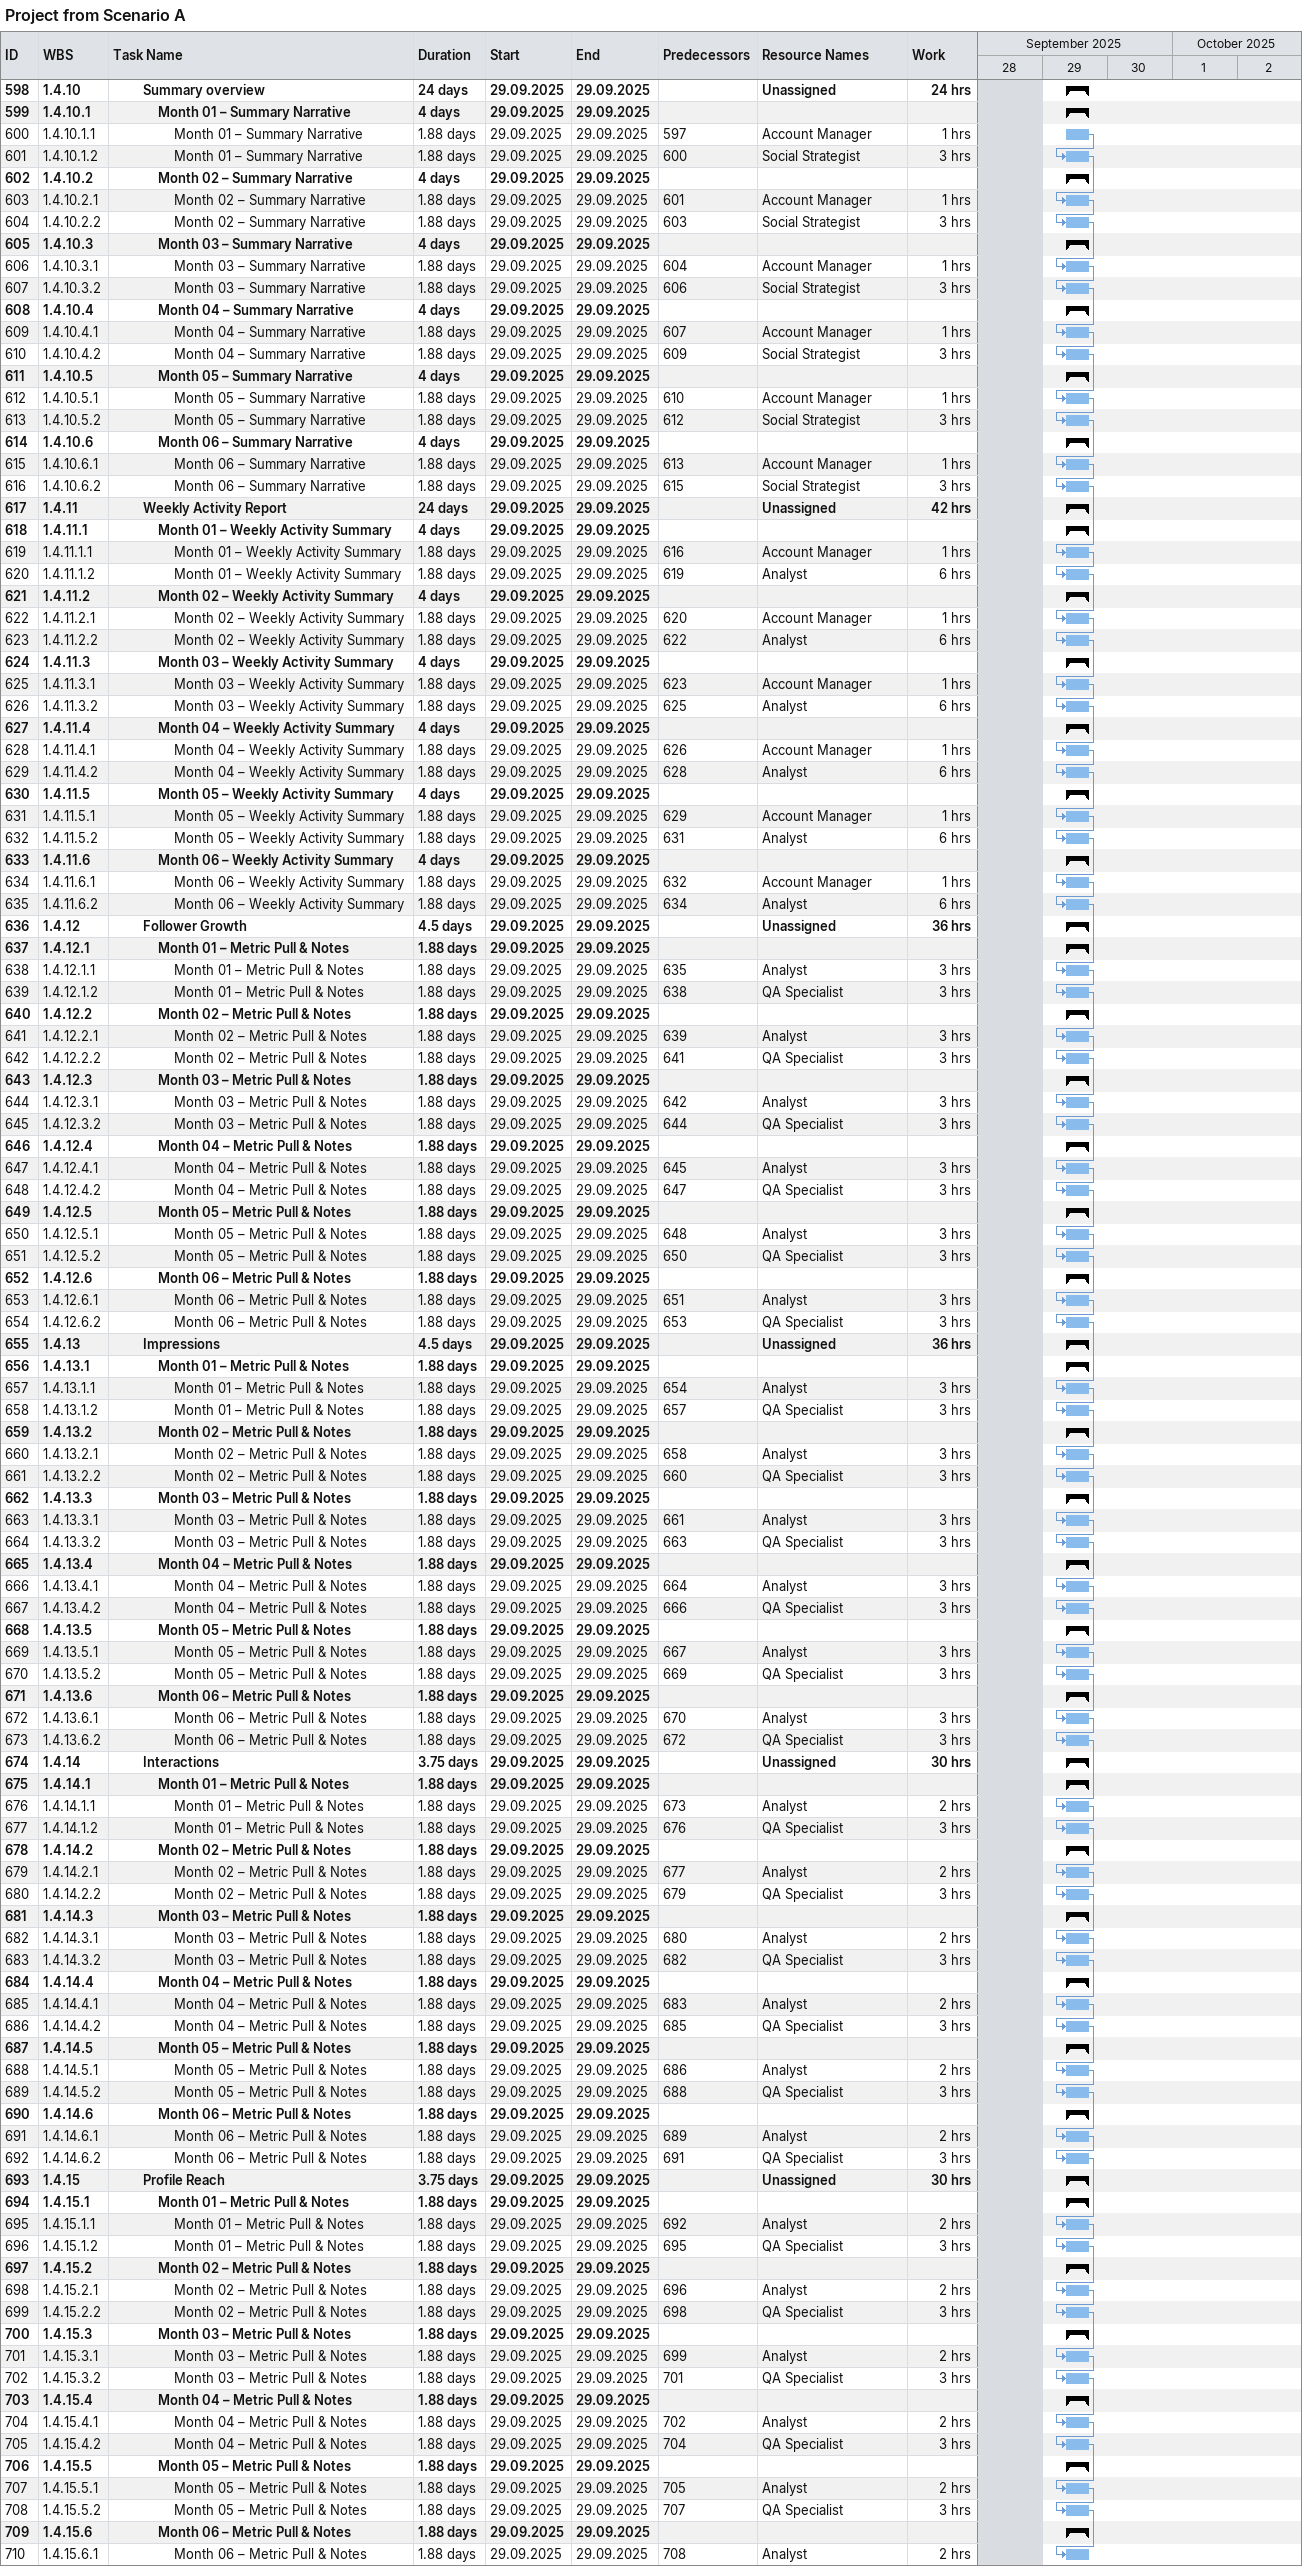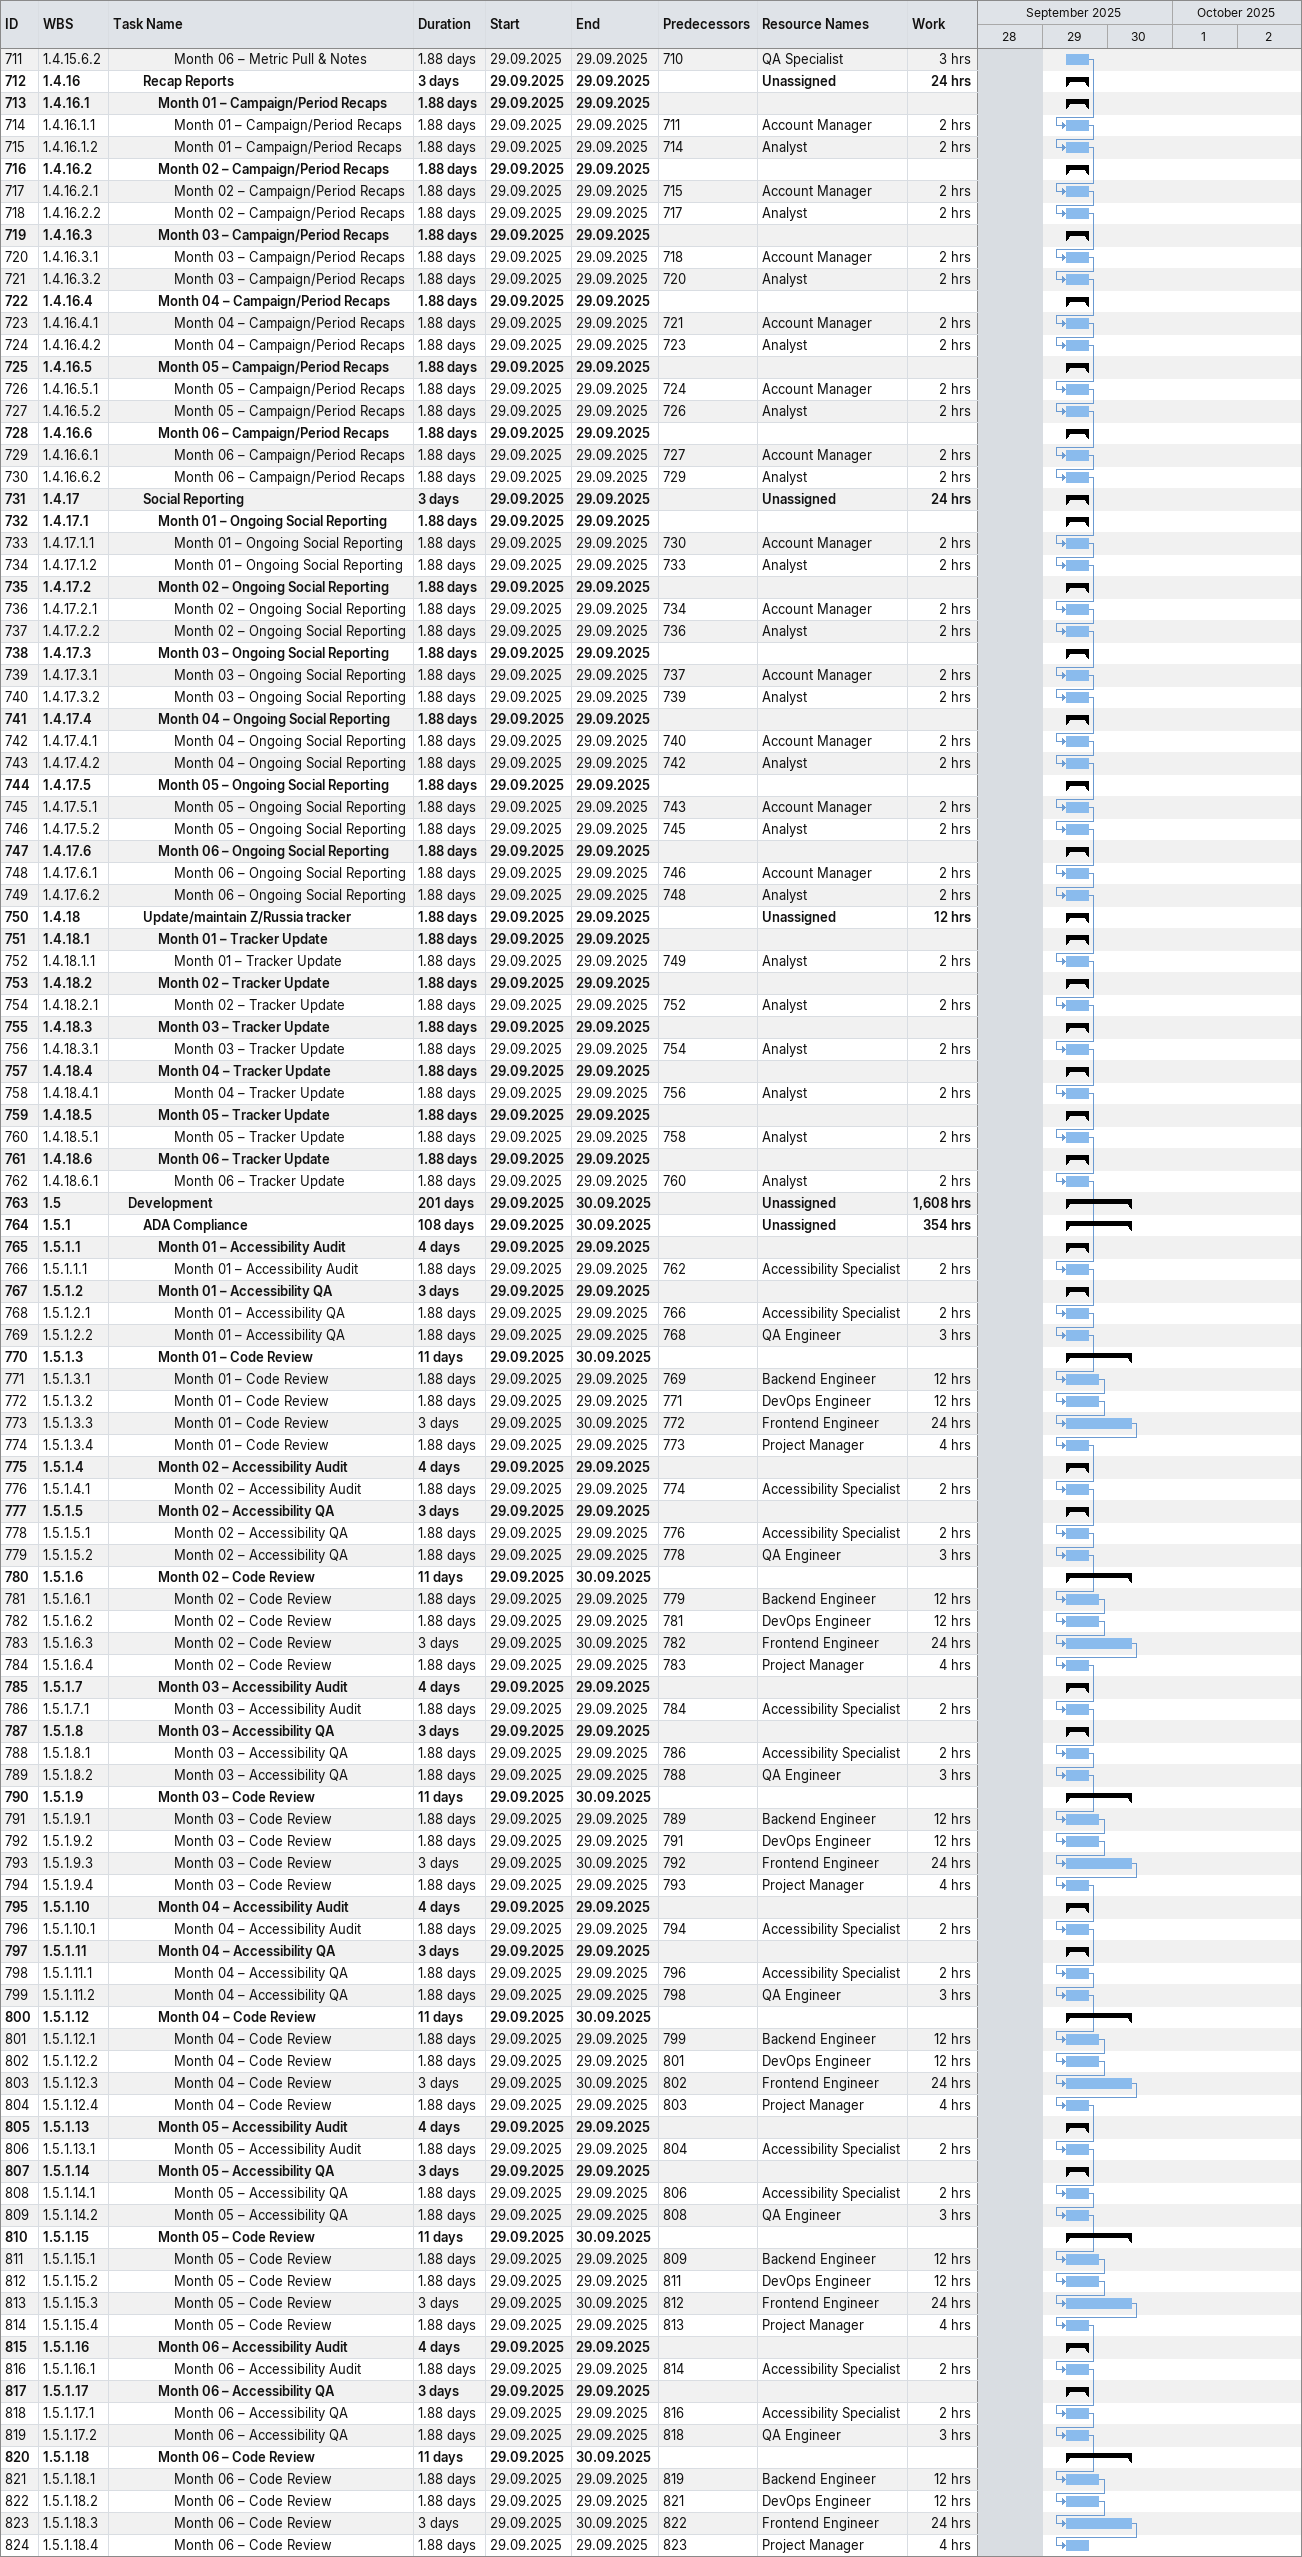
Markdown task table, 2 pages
Project from Scenario A

| ID | WBS | Task | Duration | Start | Finish | Predecessors | Resources | Work (h) |
|---|---|---|---|---|---|---|---|---|
| 598 | 1.4.10 | **Summary overview** | 24d | 2025-09-29 | 2025-09-29 |  | Unassigned | 24 |
| 599 | 1.4.10.1 | **Month 01 – Summary Narrative** | 4d | 2025-09-29 | 2025-09-29 |  |  |  |
| 600 | 1.4.10.1.1 | Month 01 – Summary Narrative | 1.88d | 2025-09-29 | 2025-09-29 | 597 | Account Manager | 1 |
| 601 | 1.4.10.1.2 | Month 01 – Summary Narrative | 1.88d | 2025-09-29 | 2025-09-29 | 600 | Social Strategist | 3 |
| 602 | 1.4.10.2 | **Month 02 – Summary Narrative** | 4d | 2025-09-29 | 2025-09-29 |  |  |  |
| 603 | 1.4.10.2.1 | Month 02 – Summary Narrative | 1.88d | 2025-09-29 | 2025-09-29 | 601 | Account Manager | 1 |
| 604 | 1.4.10.2.2 | Month 02 – Summary Narrative | 1.88d | 2025-09-29 | 2025-09-29 | 603 | Social Strategist | 3 |
| 605 | 1.4.10.3 | **Month 03 – Summary Narrative** | 4d | 2025-09-29 | 2025-09-29 |  |  |  |
| 606 | 1.4.10.3.1 | Month 03 – Summary Narrative | 1.88d | 2025-09-29 | 2025-09-29 | 604 | Account Manager | 1 |
| 607 | 1.4.10.3.2 | Month 03 – Summary Narrative | 1.88d | 2025-09-29 | 2025-09-29 | 606 | Social Strategist | 3 |
| 608 | 1.4.10.4 | **Month 04 – Summary Narrative** | 4d | 2025-09-29 | 2025-09-29 |  |  |  |
| 609 | 1.4.10.4.1 | Month 04 – Summary Narrative | 1.88d | 2025-09-29 | 2025-09-29 | 607 | Account Manager | 1 |
| 610 | 1.4.10.4.2 | Month 04 – Summary Narrative | 1.88d | 2025-09-29 | 2025-09-29 | 609 | Social Strategist | 3 |
| 611 | 1.4.10.5 | **Month 05 – Summary Narrative** | 4d | 2025-09-29 | 2025-09-29 |  |  |  |
| 612 | 1.4.10.5.1 | Month 05 – Summary Narrative | 1.88d | 2025-09-29 | 2025-09-29 | 610 | Account Manager | 1 |
| 613 | 1.4.10.5.2 | Month 05 – Summary Narrative | 1.88d | 2025-09-29 | 2025-09-29 | 612 | Social Strategist | 3 |
| 614 | 1.4.10.6 | **Month 06 – Summary Narrative** | 4d | 2025-09-29 | 2025-09-29 |  |  |  |
| 615 | 1.4.10.6.1 | Month 06 – Summary Narrative | 1.88d | 2025-09-29 | 2025-09-29 | 613 | Account Manager | 1 |
| 616 | 1.4.10.6.2 | Month 06 – Summary Narrative | 1.88d | 2025-09-29 | 2025-09-29 | 615 | Social Strategist | 3 |
| 617 | 1.4.11 | **Weekly Activity Report** | 24d | 2025-09-29 | 2025-09-29 |  | Unassigned | 42 |
| 618 | 1.4.11.1 | **Month 01 – Weekly Activity Summary** | 4d | 2025-09-29 | 2025-09-29 |  |  |  |
| 619 | 1.4.11.1.1 | Month 01 – Weekly Activity Summary | 1.88d | 2025-09-29 | 2025-09-29 | 616 | Account Manager | 1 |
| 620 | 1.4.11.1.2 | Month 01 – Weekly Activity Summary | 1.88d | 2025-09-29 | 2025-09-29 | 619 | Analyst | 6 |
| 621 | 1.4.11.2 | **Month 02 – Weekly Activity Summary** | 4d | 2025-09-29 | 2025-09-29 |  |  |  |
| 622 | 1.4.11.2.1 | Month 02 – Weekly Activity Summary | 1.88d | 2025-09-29 | 2025-09-29 | 620 | Account Manager | 1 |
| 623 | 1.4.11.2.2 | Month 02 – Weekly Activity Summary | 1.88d | 2025-09-29 | 2025-09-29 | 622 | Analyst | 6 |
| 624 | 1.4.11.3 | **Month 03 – Weekly Activity Summary** | 4d | 2025-09-29 | 2025-09-29 |  |  |  |
| 625 | 1.4.11.3.1 | Month 03 – Weekly Activity Summary | 1.88d | 2025-09-29 | 2025-09-29 | 623 | Account Manager | 1 |
| 626 | 1.4.11.3.2 | Month 03 – Weekly Activity Summary | 1.88d | 2025-09-29 | 2025-09-29 | 625 | Analyst | 6 |
| 627 | 1.4.11.4 | **Month 04 – Weekly Activity Summary** | 4d | 2025-09-29 | 2025-09-29 |  |  |  |
| 628 | 1.4.11.4.1 | Month 04 – Weekly Activity Summary | 1.88d | 2025-09-29 | 2025-09-29 | 626 | Account Manager | 1 |
| 629 | 1.4.11.4.2 | Month 04 – Weekly Activity Summary | 1.88d | 2025-09-29 | 2025-09-29 | 628 | Analyst | 6 |
| 630 | 1.4.11.5 | **Month 05 – Weekly Activity Summary** | 4d | 2025-09-29 | 2025-09-29 |  |  |  |
| 631 | 1.4.11.5.1 | Month 05 – Weekly Activity Summary | 1.88d | 2025-09-29 | 2025-09-29 | 629 | Account Manager | 1 |
| 632 | 1.4.11.5.2 | Month 05 – Weekly Activity Summary | 1.88d | 2025-09-29 | 2025-09-29 | 631 | Analyst | 6 |
| 633 | 1.4.11.6 | **Month 06 – Weekly Activity Summary** | 4d | 2025-09-29 | 2025-09-29 |  |  |  |
| 634 | 1.4.11.6.1 | Month 06 – Weekly Activity Summary | 1.88d | 2025-09-29 | 2025-09-29 | 632 | Account Manager | 1 |
| 635 | 1.4.11.6.2 | Month 06 – Weekly Activity Summary | 1.88d | 2025-09-29 | 2025-09-29 | 634 | Analyst | 6 |
| 636 | 1.4.12 | **Follower Growth** | 4.5d | 2025-09-29 | 2025-09-29 |  | Unassigned | 36 |
| 637 | 1.4.12.1 | **Month 01 – Metric Pull & Notes** | 1.88d | 2025-09-29 | 2025-09-29 |  |  |  |
| 638 | 1.4.12.1.1 | Month 01 – Metric Pull & Notes | 1.88d | 2025-09-29 | 2025-09-29 | 635 | Analyst | 3 |
| 639 | 1.4.12.1.2 | Month 01 – Metric Pull & Notes | 1.88d | 2025-09-29 | 2025-09-29 | 638 | QA Specialist | 3 |
| 640 | 1.4.12.2 | **Month 02 – Metric Pull & Notes** | 1.88d | 2025-09-29 | 2025-09-29 |  |  |  |
| 641 | 1.4.12.2.1 | Month 02 – Metric Pull & Notes | 1.88d | 2025-09-29 | 2025-09-29 | 639 | Analyst | 3 |
| 642 | 1.4.12.2.2 | Month 02 – Metric Pull & Notes | 1.88d | 2025-09-29 | 2025-09-29 | 641 | QA Specialist | 3 |
| 643 | 1.4.12.3 | **Month 03 – Metric Pull & Notes** | 1.88d | 2025-09-29 | 2025-09-29 |  |  |  |
| 644 | 1.4.12.3.1 | Month 03 – Metric Pull & Notes | 1.88d | 2025-09-29 | 2025-09-29 | 642 | Analyst | 3 |
| 645 | 1.4.12.3.2 | Month 03 – Metric Pull & Notes | 1.88d | 2025-09-29 | 2025-09-29 | 644 | QA Specialist | 3 |
| 646 | 1.4.12.4 | **Month 04 – Metric Pull & Notes** | 1.88d | 2025-09-29 | 2025-09-29 |  |  |  |
| 647 | 1.4.12.4.1 | Month 04 – Metric Pull & Notes | 1.88d | 2025-09-29 | 2025-09-29 | 645 | Analyst | 3 |
| 648 | 1.4.12.4.2 | Month 04 – Metric Pull & Notes | 1.88d | 2025-09-29 | 2025-09-29 | 647 | QA Specialist | 3 |
| 649 | 1.4.12.5 | **Month 05 – Metric Pull & Notes** | 1.88d | 2025-09-29 | 2025-09-29 |  |  |  |
| 650 | 1.4.12.5.1 | Month 05 – Metric Pull & Notes | 1.88d | 2025-09-29 | 2025-09-29 | 648 | Analyst | 3 |
| 651 | 1.4.12.5.2 | Month 05 – Metric Pull & Notes | 1.88d | 2025-09-29 | 2025-09-29 | 650 | QA Specialist | 3 |
| 652 | 1.4.12.6 | **Month 06 – Metric Pull & Notes** | 1.88d | 2025-09-29 | 2025-09-29 |  |  |  |
| 653 | 1.4.12.6.1 | Month 06 – Metric Pull & Notes | 1.88d | 2025-09-29 | 2025-09-29 | 651 | Analyst | 3 |
| 654 | 1.4.12.6.2 | Month 06 – Metric Pull & Notes | 1.88d | 2025-09-29 | 2025-09-29 | 653 | QA Specialist | 3 |
| 655 | 1.4.13 | **Impressions** | 4.5d | 2025-09-29 | 2025-09-29 |  | Unassigned | 36 |
| 656 | 1.4.13.1 | **Month 01 – Metric Pull & Notes** | 1.88d | 2025-09-29 | 2025-09-29 |  |  |  |
| 657 | 1.4.13.1.1 | Month 01 – Metric Pull & Notes | 1.88d | 2025-09-29 | 2025-09-29 | 654 | Analyst | 3 |
| 658 | 1.4.13.1.2 | Month 01 – Metric Pull & Notes | 1.88d | 2025-09-29 | 2025-09-29 | 657 | QA Specialist | 3 |
| 659 | 1.4.13.2 | **Month 02 – Metric Pull & Notes** | 1.88d | 2025-09-29 | 2025-09-29 |  |  |  |
| 660 | 1.4.13.2.1 | Month 02 – Metric Pull & Notes | 1.88d | 2025-09-29 | 2025-09-29 | 658 | Analyst | 3 |
| 661 | 1.4.13.2.2 | Month 02 – Metric Pull & Notes | 1.88d | 2025-09-29 | 2025-09-29 | 660 | QA Specialist | 3 |
| 662 | 1.4.13.3 | **Month 03 – Metric Pull & Notes** | 1.88d | 2025-09-29 | 2025-09-29 |  |  |  |
| 663 | 1.4.13.3.1 | Month 03 – Metric Pull & Notes | 1.88d | 2025-09-29 | 2025-09-29 | 661 | Analyst | 3 |
| 664 | 1.4.13.3.2 | Month 03 – Metric Pull & Notes | 1.88d | 2025-09-29 | 2025-09-29 | 663 | QA Specialist | 3 |
| 665 | 1.4.13.4 | **Month 04 – Metric Pull & Notes** | 1.88d | 2025-09-29 | 2025-09-29 |  |  |  |
| 666 | 1.4.13.4.1 | Month 04 – Metric Pull & Notes | 1.88d | 2025-09-29 | 2025-09-29 | 664 | Analyst | 3 |
| 667 | 1.4.13.4.2 | Month 04 – Metric Pull & Notes | 1.88d | 2025-09-29 | 2025-09-29 | 666 | QA Specialist | 3 |
| 668 | 1.4.13.5 | **Month 05 – Metric Pull & Notes** | 1.88d | 2025-09-29 | 2025-09-29 |  |  |  |
| 669 | 1.4.13.5.1 | Month 05 – Metric Pull & Notes | 1.88d | 2025-09-29 | 2025-09-29 | 667 | Analyst | 3 |
| 670 | 1.4.13.5.2 | Month 05 – Metric Pull & Notes | 1.88d | 2025-09-29 | 2025-09-29 | 669 | QA Specialist | 3 |
| 671 | 1.4.13.6 | **Month 06 – Metric Pull & Notes** | 1.88d | 2025-09-29 | 2025-09-29 |  |  |  |
| 672 | 1.4.13.6.1 | Month 06 – Metric Pull & Notes | 1.88d | 2025-09-29 | 2025-09-29 | 670 | Analyst | 3 |
| 673 | 1.4.13.6.2 | Month 06 – Metric Pull & Notes | 1.88d | 2025-09-29 | 2025-09-29 | 672 | QA Specialist | 3 |
| 674 | 1.4.14 | **Interactions** | 3.75d | 2025-09-29 | 2025-09-29 |  | Unassigned | 30 |
| 675 | 1.4.14.1 | **Month 01 – Metric Pull & Notes** | 1.88d | 2025-09-29 | 2025-09-29 |  |  |  |
| 676 | 1.4.14.1.1 | Month 01 – Metric Pull & Notes | 1.88d | 2025-09-29 | 2025-09-29 | 673 | Analyst | 2 |
| 677 | 1.4.14.1.2 | Month 01 – Metric Pull & Notes | 1.88d | 2025-09-29 | 2025-09-29 | 676 | QA Specialist | 3 |
| 678 | 1.4.14.2 | **Month 02 – Metric Pull & Notes** | 1.88d | 2025-09-29 | 2025-09-29 |  |  |  |
| 679 | 1.4.14.2.1 | Month 02 – Metric Pull & Notes | 1.88d | 2025-09-29 | 2025-09-29 | 677 | Analyst | 2 |
| 680 | 1.4.14.2.2 | Month 02 – Metric Pull & Notes | 1.88d | 2025-09-29 | 2025-09-29 | 679 | QA Specialist | 3 |
| 681 | 1.4.14.3 | **Month 03 – Metric Pull & Notes** | 1.88d | 2025-09-29 | 2025-09-29 |  |  |  |
| 682 | 1.4.14.3.1 | Month 03 – Metric Pull & Notes | 1.88d | 2025-09-29 | 2025-09-29 | 680 | Analyst | 2 |
| 683 | 1.4.14.3.2 | Month 03 – Metric Pull & Notes | 1.88d | 2025-09-29 | 2025-09-29 | 682 | QA Specialist | 3 |
| 684 | 1.4.14.4 | **Month 04 – Metric Pull & Notes** | 1.88d | 2025-09-29 | 2025-09-29 |  |  |  |
| 685 | 1.4.14.4.1 | Month 04 – Metric Pull & Notes | 1.88d | 2025-09-29 | 2025-09-29 | 683 | Analyst | 2 |
| 686 | 1.4.14.4.2 | Month 04 – Metric Pull & Notes | 1.88d | 2025-09-29 | 2025-09-29 | 685 | QA Specialist | 3 |
| 687 | 1.4.14.5 | **Month 05 – Metric Pull & Notes** | 1.88d | 2025-09-29 | 2025-09-29 |  |  |  |
| 688 | 1.4.14.5.1 | Month 05 – Metric Pull & Notes | 1.88d | 2025-09-29 | 2025-09-29 | 686 | Analyst | 2 |
| 689 | 1.4.14.5.2 | Month 05 – Metric Pull & Notes | 1.88d | 2025-09-29 | 2025-09-29 | 688 | QA Specialist | 3 |
| 690 | 1.4.14.6 | **Month 06 – Metric Pull & Notes** | 1.88d | 2025-09-29 | 2025-09-29 |  |  |  |
| 691 | 1.4.14.6.1 | Month 06 – Metric Pull & Notes | 1.88d | 2025-09-29 | 2025-09-29 | 689 | Analyst | 2 |
| 692 | 1.4.14.6.2 | Month 06 – Metric Pull & Notes | 1.88d | 2025-09-29 | 2025-09-29 | 691 | QA Specialist | 3 |
| 693 | 1.4.15 | **Profile Reach** | 3.75d | 2025-09-29 | 2025-09-29 |  | Unassigned | 30 |
| 694 | 1.4.15.1 | **Month 01 – Metric Pull & Notes** | 1.88d | 2025-09-29 | 2025-09-29 |  |  |  |
| 695 | 1.4.15.1.1 | Month 01 – Metric Pull & Notes | 1.88d | 2025-09-29 | 2025-09-29 | 692 | Analyst | 2 |
| 696 | 1.4.15.1.2 | Month 01 – Metric Pull & Notes | 1.88d | 2025-09-29 | 2025-09-29 | 695 | QA Specialist | 3 |
| 697 | 1.4.15.2 | **Month 02 – Metric Pull & Notes** | 1.88d | 2025-09-29 | 2025-09-29 |  |  |  |
| 698 | 1.4.15.2.1 | Month 02 – Metric Pull & Notes | 1.88d | 2025-09-29 | 2025-09-29 | 696 | Analyst | 2 |
| 699 | 1.4.15.2.2 | Month 02 – Metric Pull & Notes | 1.88d | 2025-09-29 | 2025-09-29 | 698 | QA Specialist | 3 |
| 700 | 1.4.15.3 | **Month 03 – Metric Pull & Notes** | 1.88d | 2025-09-29 | 2025-09-29 |  |  |  |
| 701 | 1.4.15.3.1 | Month 03 – Metric Pull & Notes | 1.88d | 2025-09-29 | 2025-09-29 | 699 | Analyst | 2 |
| 702 | 1.4.15.3.2 | Month 03 – Metric Pull & Notes | 1.88d | 2025-09-29 | 2025-09-29 | 701 | QA Specialist | 3 |
| 703 | 1.4.15.4 | **Month 04 – Metric Pull & Notes** | 1.88d | 2025-09-29 | 2025-09-29 |  |  |  |
| 704 | 1.4.15.4.1 | Month 04 – Metric Pull & Notes | 1.88d | 2025-09-29 | 2025-09-29 | 702 | Analyst | 2 |
| 705 | 1.4.15.4.2 | Month 04 – Metric Pull & Notes | 1.88d | 2025-09-29 | 2025-09-29 | 704 | QA Specialist | 3 |
| 706 | 1.4.15.5 | **Month 05 – Metric Pull & Notes** | 1.88d | 2025-09-29 | 2025-09-29 |  |  |  |
| 707 | 1.4.15.5.1 | Month 05 – Metric Pull & Notes | 1.88d | 2025-09-29 | 2025-09-29 | 705 | Analyst | 2 |
| 708 | 1.4.15.5.2 | Month 05 – Metric Pull & Notes | 1.88d | 2025-09-29 | 2025-09-29 | 707 | QA Specialist | 3 |
| 709 | 1.4.15.6 | **Month 06 – Metric Pull & Notes** | 1.88d | 2025-09-29 | 2025-09-29 |  |  |  |
| 710 | 1.4.15.6.1 | Month 06 – Metric Pull & Notes | 1.88d | 2025-09-29 | 2025-09-29 | 708 | Analyst | 2 |
| 711 | 1.4.15.6.2 | Month 06 – Metric Pull & Notes | 1.88d | 2025-09-29 | 2025-09-29 | 710 | QA Specialist | 3 |
| 712 | 1.4.16 | **Recap Reports** | 3d | 2025-09-29 | 2025-09-29 |  | Unassigned | 24 |
| 713 | 1.4.16.1 | **Month 01 – Campaign/Period Recaps** | 1.88d | 2025-09-29 | 2025-09-29 |  |  |  |
| 714 | 1.4.16.1.1 | Month 01 – Campaign/Period Recaps | 1.88d | 2025-09-29 | 2025-09-29 | 711 | Account Manager | 2 |
| 715 | 1.4.16.1.2 | Month 01 – Campaign/Period Recaps | 1.88d | 2025-09-29 | 2025-09-29 | 714 | Analyst | 2 |
| 716 | 1.4.16.2 | **Month 02 – Campaign/Period Recaps** | 1.88d | 2025-09-29 | 2025-09-29 |  |  |  |
| 717 | 1.4.16.2.1 | Month 02 – Campaign/Period Recaps | 1.88d | 2025-09-29 | 2025-09-29 | 715 | Account Manager | 2 |
| 718 | 1.4.16.2.2 | Month 02 – Campaign/Period Recaps | 1.88d | 2025-09-29 | 2025-09-29 | 717 | Analyst | 2 |
| 719 | 1.4.16.3 | **Month 03 – Campaign/Period Recaps** | 1.88d | 2025-09-29 | 2025-09-29 |  |  |  |
| 720 | 1.4.16.3.1 | Month 03 – Campaign/Period Recaps | 1.88d | 2025-09-29 | 2025-09-29 | 718 | Account Manager | 2 |
| 721 | 1.4.16.3.2 | Month 03 – Campaign/Period Recaps | 1.88d | 2025-09-29 | 2025-09-29 | 720 | Analyst | 2 |
| 722 | 1.4.16.4 | **Month 04 – Campaign/Period Recaps** | 1.88d | 2025-09-29 | 2025-09-29 |  |  |  |
| 723 | 1.4.16.4.1 | Month 04 – Campaign/Period Recaps | 1.88d | 2025-09-29 | 2025-09-29 | 721 | Account Manager | 2 |
| 724 | 1.4.16.4.2 | Month 04 – Campaign/Period Recaps | 1.88d | 2025-09-29 | 2025-09-29 | 723 | Analyst | 2 |
| 725 | 1.4.16.5 | **Month 05 – Campaign/Period Recaps** | 1.88d | 2025-09-29 | 2025-09-29 |  |  |  |
| 726 | 1.4.16.5.1 | Month 05 – Campaign/Period Recaps | 1.88d | 2025-09-29 | 2025-09-29 | 724 | Account Manager | 2 |
| 727 | 1.4.16.5.2 | Month 05 – Campaign/Period Recaps | 1.88d | 2025-09-29 | 2025-09-29 | 726 | Analyst | 2 |
| 728 | 1.4.16.6 | **Month 06 – Campaign/Period Recaps** | 1.88d | 2025-09-29 | 2025-09-29 |  |  |  |
| 729 | 1.4.16.6.1 | Month 06 – Campaign/Period Recaps | 1.88d | 2025-09-29 | 2025-09-29 | 727 | Account Manager | 2 |
| 730 | 1.4.16.6.2 | Month 06 – Campaign/Period Recaps | 1.88d | 2025-09-29 | 2025-09-29 | 729 | Analyst | 2 |
| 731 | 1.4.17 | **Social Reporting** | 3d | 2025-09-29 | 2025-09-29 |  | Unassigned | 24 |
| 732 | 1.4.17.1 | **Month 01 – Ongoing Social Reporting** | 1.88d | 2025-09-29 | 2025-09-29 |  |  |  |
| 733 | 1.4.17.1.1 | Month 01 – Ongoing Social Reporting | 1.88d | 2025-09-29 | 2025-09-29 | 730 | Account Manager | 2 |
| 734 | 1.4.17.1.2 | Month 01 – Ongoing Social Reporting | 1.88d | 2025-09-29 | 2025-09-29 | 733 | Analyst | 2 |
| 735 | 1.4.17.2 | **Month 02 – Ongoing Social Reporting** | 1.88d | 2025-09-29 | 2025-09-29 |  |  |  |
| 736 | 1.4.17.2.1 | Month 02 – Ongoing Social Reporting | 1.88d | 2025-09-29 | 2025-09-29 | 734 | Account Manager | 2 |
| 737 | 1.4.17.2.2 | Month 02 – Ongoing Social Reporting | 1.88d | 2025-09-29 | 2025-09-29 | 736 | Analyst | 2 |
| 738 | 1.4.17.3 | **Month 03 – Ongoing Social Reporting** | 1.88d | 2025-09-29 | 2025-09-29 |  |  |  |
| 739 | 1.4.17.3.1 | Month 03 – Ongoing Social Reporting | 1.88d | 2025-09-29 | 2025-09-29 | 737 | Account Manager | 2 |
| 740 | 1.4.17.3.2 | Month 03 – Ongoing Social Reporting | 1.88d | 2025-09-29 | 2025-09-29 | 739 | Analyst | 2 |
| 741 | 1.4.17.4 | **Month 04 – Ongoing Social Reporting** | 1.88d | 2025-09-29 | 2025-09-29 |  |  |  |
| 742 | 1.4.17.4.1 | Month 04 – Ongoing Social Reporting | 1.88d | 2025-09-29 | 2025-09-29 | 740 | Account Manager | 2 |
| 743 | 1.4.17.4.2 | Month 04 – Ongoing Social Reporting | 1.88d | 2025-09-29 | 2025-09-29 | 742 | Analyst | 2 |
| 744 | 1.4.17.5 | **Month 05 – Ongoing Social Reporting** | 1.88d | 2025-09-29 | 2025-09-29 |  |  |  |
| 745 | 1.4.17.5.1 | Month 05 – Ongoing Social Reporting | 1.88d | 2025-09-29 | 2025-09-29 | 743 | Account Manager | 2 |
| 746 | 1.4.17.5.2 | Month 05 – Ongoing Social Reporting | 1.88d | 2025-09-29 | 2025-09-29 | 745 | Analyst | 2 |
| 747 | 1.4.17.6 | **Month 06 – Ongoing Social Reporting** | 1.88d | 2025-09-29 | 2025-09-29 |  |  |  |
| 748 | 1.4.17.6.1 | Month 06 – Ongoing Social Reporting | 1.88d | 2025-09-29 | 2025-09-29 | 746 | Account Manager | 2 |
| 749 | 1.4.17.6.2 | Month 06 – Ongoing Social Reporting | 1.88d | 2025-09-29 | 2025-09-29 | 748 | Analyst | 2 |
| 750 | 1.4.18 | **Update/maintain Z/Russia tracker** | 1.88d | 2025-09-29 | 2025-09-29 |  | Unassigned | 12 |
| 751 | 1.4.18.1 | **Month 01 – Tracker Update** | 1.88d | 2025-09-29 | 2025-09-29 |  |  |  |
| 752 | 1.4.18.1.1 | Month 01 – Tracker Update | 1.88d | 2025-09-29 | 2025-09-29 | 749 | Analyst | 2 |
| 753 | 1.4.18.2 | **Month 02 – Tracker Update** | 1.88d | 2025-09-29 | 2025-09-29 |  |  |  |
| 754 | 1.4.18.2.1 | Month 02 – Tracker Update | 1.88d | 2025-09-29 | 2025-09-29 | 752 | Analyst | 2 |
| 755 | 1.4.18.3 | **Month 03 – Tracker Update** | 1.88d | 2025-09-29 | 2025-09-29 |  |  |  |
| 756 | 1.4.18.3.1 | Month 03 – Tracker Update | 1.88d | 2025-09-29 | 2025-09-29 | 754 | Analyst | 2 |
| 757 | 1.4.18.4 | **Month 04 – Tracker Update** | 1.88d | 2025-09-29 | 2025-09-29 |  |  |  |
| 758 | 1.4.18.4.1 | Month 04 – Tracker Update | 1.88d | 2025-09-29 | 2025-09-29 | 756 | Analyst | 2 |
| 759 | 1.4.18.5 | **Month 05 – Tracker Update** | 1.88d | 2025-09-29 | 2025-09-29 |  |  |  |
| 760 | 1.4.18.5.1 | Month 05 – Tracker Update | 1.88d | 2025-09-29 | 2025-09-29 | 758 | Analyst | 2 |
| 761 | 1.4.18.6 | **Month 06 – Tracker Update** | 1.88d | 2025-09-29 | 2025-09-29 |  |  |  |
| 762 | 1.4.18.6.1 | Month 06 – Tracker Update | 1.88d | 2025-09-29 | 2025-09-29 | 760 | Analyst | 2 |
| 763 | 1.5 | **Development** | 201d | 2025-09-29 | 2025-09-30 |  | Unassigned | 1608 |
| 764 | 1.5.1 | **ADA Compliance** | 108d | 2025-09-29 | 2025-09-30 |  | Unassigned | 354 |
| 765 | 1.5.1.1 | **Month 01 – Accessibility Audit** | 4d | 2025-09-29 | 2025-09-29 |  |  |  |
| 766 | 1.5.1.1.1 | Month 01 – Accessibility Audit | 1.88d | 2025-09-29 | 2025-09-29 | 762 | Accessibility Specialist | 2 |
| 767 | 1.5.1.2 | **Month 01 – Accessibility QA** | 3d | 2025-09-29 | 2025-09-29 |  |  |  |
| 768 | 1.5.1.2.1 | Month 01 – Accessibility QA | 1.88d | 2025-09-29 | 2025-09-29 | 766 | Accessibility Specialist | 2 |
| 769 | 1.5.1.2.2 | Month 01 – Accessibility QA | 1.88d | 2025-09-29 | 2025-09-29 | 768 | QA Engineer | 3 |
| 770 | 1.5.1.3 | **Month 01 – Code Review** | 11d | 2025-09-29 | 2025-09-30 |  |  |  |
| 771 | 1.5.1.3.1 | Month 01 – Code Review | 1.88d | 2025-09-29 | 2025-09-29 | 769 | Backend Engineer | 12 |
| 772 | 1.5.1.3.2 | Month 01 – Code Review | 1.88d | 2025-09-29 | 2025-09-29 | 771 | DevOps Engineer | 12 |
| 773 | 1.5.1.3.3 | Month 01 – Code Review | 3d | 2025-09-29 | 2025-09-30 | 772 | Frontend Engineer | 24 |
| 774 | 1.5.1.3.4 | Month 01 – Code Review | 1.88d | 2025-09-29 | 2025-09-29 | 773 | Project Manager | 4 |
| 775 | 1.5.1.4 | **Month 02 – Accessibility Audit** | 4d | 2025-09-29 | 2025-09-29 |  |  |  |
| 776 | 1.5.1.4.1 | Month 02 – Accessibility Audit | 1.88d | 2025-09-29 | 2025-09-29 | 774 | Accessibility Specialist | 2 |
| 777 | 1.5.1.5 | **Month 02 – Accessibility QA** | 3d | 2025-09-29 | 2025-09-29 |  |  |  |
| 778 | 1.5.1.5.1 | Month 02 – Accessibility QA | 1.88d | 2025-09-29 | 2025-09-29 | 776 | Accessibility Specialist | 2 |
| 779 | 1.5.1.5.2 | Month 02 – Accessibility QA | 1.88d | 2025-09-29 | 2025-09-29 | 778 | QA Engineer | 3 |
| 780 | 1.5.1.6 | **Month 02 – Code Review** | 11d | 2025-09-29 | 2025-09-30 |  |  |  |
| 781 | 1.5.1.6.1 | Month 02 – Code Review | 1.88d | 2025-09-29 | 2025-09-29 | 779 | Backend Engineer | 12 |
| 782 | 1.5.1.6.2 | Month 02 – Code Review | 1.88d | 2025-09-29 | 2025-09-29 | 781 | DevOps Engineer | 12 |
| 783 | 1.5.1.6.3 | Month 02 – Code Review | 3d | 2025-09-29 | 2025-09-30 | 782 | Frontend Engineer | 24 |
| 784 | 1.5.1.6.4 | Month 02 – Code Review | 1.88d | 2025-09-29 | 2025-09-29 | 783 | Project Manager | 4 |
| 785 | 1.5.1.7 | **Month 03 – Accessibility Audit** | 4d | 2025-09-29 | 2025-09-29 |  |  |  |
| 786 | 1.5.1.7.1 | Month 03 – Accessibility Audit | 1.88d | 2025-09-29 | 2025-09-29 | 784 | Accessibility Specialist | 2 |
| 787 | 1.5.1.8 | **Month 03 – Accessibility QA** | 3d | 2025-09-29 | 2025-09-29 |  |  |  |
| 788 | 1.5.1.8.1 | Month 03 – Accessibility QA | 1.88d | 2025-09-29 | 2025-09-29 | 786 | Accessibility Specialist | 2 |
| 789 | 1.5.1.8.2 | Month 03 – Accessibility QA | 1.88d | 2025-09-29 | 2025-09-29 | 788 | QA Engineer | 3 |
| 790 | 1.5.1.9 | **Month 03 – Code Review** | 11d | 2025-09-29 | 2025-09-30 |  |  |  |
| 791 | 1.5.1.9.1 | Month 03 – Code Review | 1.88d | 2025-09-29 | 2025-09-29 | 789 | Backend Engineer | 12 |
| 792 | 1.5.1.9.2 | Month 03 – Code Review | 1.88d | 2025-09-29 | 2025-09-29 | 791 | DevOps Engineer | 12 |
| 793 | 1.5.1.9.3 | Month 03 – Code Review | 3d | 2025-09-29 | 2025-09-30 | 792 | Frontend Engineer | 24 |
| 794 | 1.5.1.9.4 | Month 03 – Code Review | 1.88d | 2025-09-29 | 2025-09-29 | 793 | Project Manager | 4 |
| 795 | 1.5.1.10 | **Month 04 – Accessibility Audit** | 4d | 2025-09-29 | 2025-09-29 |  |  |  |
| 796 | 1.5.1.10.1 | Month 04 – Accessibility Audit | 1.88d | 2025-09-29 | 2025-09-29 | 794 | Accessibility Specialist | 2 |
| 797 | 1.5.1.11 | **Month 04 – Accessibility QA** | 3d | 2025-09-29 | 2025-09-29 |  |  |  |
| 798 | 1.5.1.11.1 | Month 04 – Accessibility QA | 1.88d | 2025-09-29 | 2025-09-29 | 796 | Accessibility Specialist | 2 |
| 799 | 1.5.1.11.2 | Month 04 – Accessibility QA | 1.88d | 2025-09-29 | 2025-09-29 | 798 | QA Engineer | 3 |
| 800 | 1.5.1.12 | **Month 04 – Code Review** | 11d | 2025-09-29 | 2025-09-30 |  |  |  |
| 801 | 1.5.1.12.1 | Month 04 – Code Review | 1.88d | 2025-09-29 | 2025-09-29 | 799 | Backend Engineer | 12 |
| 802 | 1.5.1.12.2 | Month 04 – Code Review | 1.88d | 2025-09-29 | 2025-09-29 | 801 | DevOps Engineer | 12 |
| 803 | 1.5.1.12.3 | Month 04 – Code Review | 3d | 2025-09-29 | 2025-09-30 | 802 | Frontend Engineer | 24 |
| 804 | 1.5.1.12.4 | Month 04 – Code Review | 1.88d | 2025-09-29 | 2025-09-29 | 803 | Project Manager | 4 |
| 805 | 1.5.1.13 | **Month 05 – Accessibility Audit** | 4d | 2025-09-29 | 2025-09-29 |  |  |  |
| 806 | 1.5.1.13.1 | Month 05 – Accessibility Audit | 1.88d | 2025-09-29 | 2025-09-29 | 804 | Accessibility Specialist | 2 |
| 807 | 1.5.1.14 | **Month 05 – Accessibility QA** | 3d | 2025-09-29 | 2025-09-29 |  |  |  |
| 808 | 1.5.1.14.1 | Month 05 – Accessibility QA | 1.88d | 2025-09-29 | 2025-09-29 | 806 | Accessibility Specialist | 2 |
| 809 | 1.5.1.14.2 | Month 05 – Accessibility QA | 1.88d | 2025-09-29 | 2025-09-29 | 808 | QA Engineer | 3 |
| 810 | 1.5.1.15 | **Month 05 – Code Review** | 11d | 2025-09-29 | 2025-09-30 |  |  |  |
| 811 | 1.5.1.15.1 | Month 05 – Code Review | 1.88d | 2025-09-29 | 2025-09-29 | 809 | Backend Engineer | 12 |
| 812 | 1.5.1.15.2 | Month 05 – Code Review | 1.88d | 2025-09-29 | 2025-09-29 | 811 | DevOps Engineer | 12 |
| 813 | 1.5.1.15.3 | Month 05 – Code Review | 3d | 2025-09-29 | 2025-09-30 | 812 | Frontend Engineer | 24 |
| 814 | 1.5.1.15.4 | Month 05 – Code Review | 1.88d | 2025-09-29 | 2025-09-29 | 813 | Project Manager | 4 |
| 815 | 1.5.1.16 | **Month 06 – Accessibility Audit** | 4d | 2025-09-29 | 2025-09-29 |  |  |  |
| 816 | 1.5.1.16.1 | Month 06 – Accessibility Audit | 1.88d | 2025-09-29 | 2025-09-29 | 814 | Accessibility Specialist | 2 |
| 817 | 1.5.1.17 | **Month 06 – Accessibility QA** | 3d | 2025-09-29 | 2025-09-29 |  |  |  |
| 818 | 1.5.1.17.1 | Month 06 – Accessibility QA | 1.88d | 2025-09-29 | 2025-09-29 | 816 | Accessibility Specialist | 2 |
| 819 | 1.5.1.17.2 | Month 06 – Accessibility QA | 1.88d | 2025-09-29 | 2025-09-29 | 818 | QA Engineer | 3 |
| 820 | 1.5.1.18 | **Month 06 – Code Review** | 11d | 2025-09-29 | 2025-09-30 |  |  |  |
| 821 | 1.5.1.18.1 | Month 06 – Code Review | 1.88d | 2025-09-29 | 2025-09-29 | 819 | Backend Engineer | 12 |
| 822 | 1.5.1.18.2 | Month 06 – Code Review | 1.88d | 2025-09-29 | 2025-09-29 | 821 | DevOps Engineer | 12 |
| 823 | 1.5.1.18.3 | Month 06 – Code Review | 3d | 2025-09-29 | 2025-09-30 | 822 | Frontend Engineer | 24 |
| 824 | 1.5.1.18.4 | Month 06 – Code Review | 1.88d | 2025-09-29 | 2025-09-29 | 823 | Project Manager | 4 |
